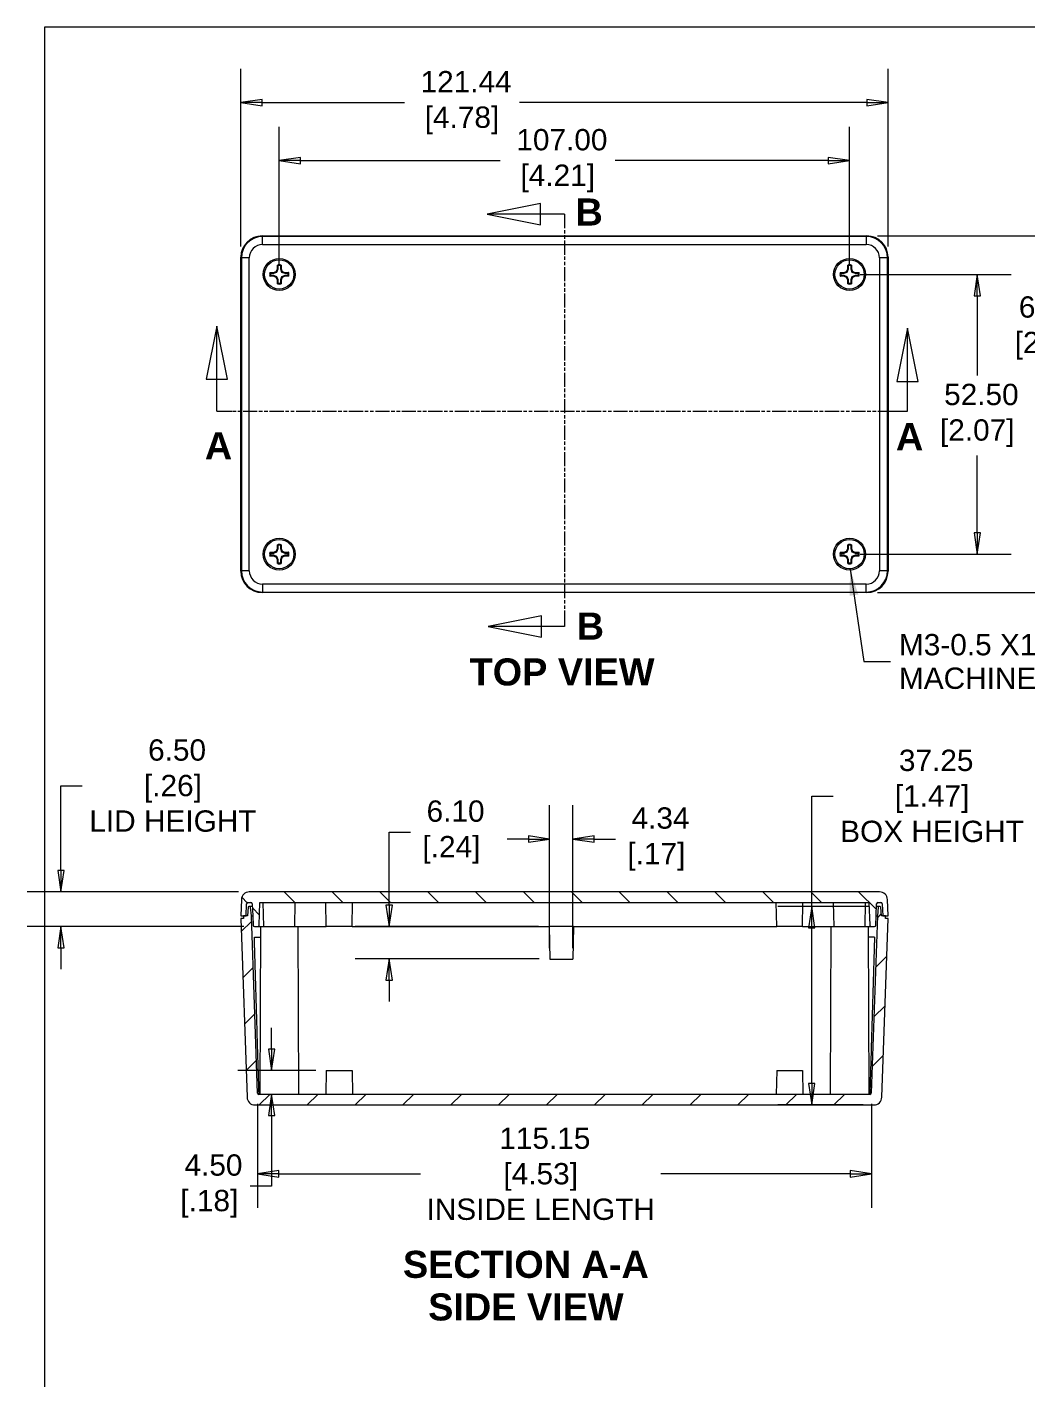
# Model space of a CAD drawing. Header units: millimetres. Extents: x 15 to 539, y 19 to 413.
# Drawn here: x 14.9 to 202.5, y 159.7 to 413.5 of the extents above; entities that cross this region are included whole.
import ezdxf

# ---------------------------------------------------------------- set-up
doc = ezdxf.new("R2010")
doc.units = ezdxf.units.MM
doc.header["$LTSCALE"] = 2
doc.linetypes.add('DOUBLE_DASH_CHAIN', pattern=[1.2403, 0.6614, -0.0827, 0.1654, -0.0827, 0.1654, -0.0827])
for name, color, linetype, lineweight in [('Dimension (ANSI)', 7, 'Continuous', 9), ('Hatch (ANSI)', 7, 'Continuous', 9), ('Section Line (ANSI)', 7, 'DOUBLE_DASH_CHAIN', 9), ('Sketch Geometry (ANSI)', 7, 'Continuous', 9), ('Symbol (ANSI)', 7, 'Continuous', 9), ('Visible (ANSI)', 7, 'Continuous', 9), ('Visible Narrow (ANSI)', 7, 'Continuous', 9)]:
    doc.layers.add(name, color=color, linetype=linetype, lineweight=lineweight)
doc.styles.add('Label Text (ANSI)', font='arialbd.ttf')
doc.styles.add('Note Text (ANSI)', font='arial.ttf')
doc.styles.add('Text Style20', font='arial.ttf')
doc.dimstyles.new('Default - mm (ANSI)', dxfattribs={"dimscale": 2, "dimtxt": 2, "dimasz": 2, "dimexe": 3.175, "dimexo": 1, "dimgap": 0.8, "dimtad": 0, "dimtih": 1, "dimtoh": 1, "dimrnd": 1e-08, "dimzin": 4, "dimdsep": 46, "dimtxsty": 'Note Text (ANSI)', "dimblk": 'Filled-1', "dimcen": 0.09, "dimdle": 10, "dimclrd": 256, "dimclre": 256, "dimclrt": 256, "dimadec": 1, "dimazin": 0, "dimtfac": 1.524, "dimtofl": 0, "dimtmove": 0, "dimatfit": 3, "dimfxl": 0, "dimtolj": 1, "dimtzin": 0, "dimlwd": -1, "dimlwe": -1, "dimarcsym": 0})
doc.dimstyles.new('Default - mm (ANSI)$7', dxfattribs={"dimscale": 2, "dimtxt": 2, "dimasz": 2.5, "dimexe": 3.175, "dimexo": 1, "dimgap": 0.8, "dimtad": 0, "dimtih": 1, "dimtoh": 1, "dimrnd": 1e-08, "dimzin": 4, "dimdsep": 46, "dimtxsty": 'Note Text (ANSI)', "dimblk": 'Filled-1', "dimcen": 0.09, "dimdle": 10, "dimclrd": 256, "dimclre": 256, "dimclrt": 256, "dimadec": 1, "dimazin": 0, "dimtfac": 1.524, "dimtofl": 0, "dimtmove": 0, "dimatfit": 3, "dimfxl": 0, "dimtolj": 1, "dimtzin": 0, "dimlwd": -1, "dimlwe": -1, "dimarcsym": 0})

# ---------------------------------------------------------------- blocks, each defined once
blk = doc.blocks.new('Title Blocks HAMMOND')
at = {"layer": 'Sketch Geometry (ANSI)'}
for p, q in [((270, 206.73), (9.35, 206.73)), ((9.35, 206.73), (9.35, 9.64))]:
    blk.add_line(p, q, dxfattribs=at)
at = {"layer": 'Symbol (ANSI)', "style": 'Text Style20'}
blk.add_attdef('<TITLE>_001', (226.81, 16.32), '', height=5, dxfattribs=at)
blk = doc.blocks.new('2dTransSection0')
at = {"layer": 'Section Line (ANSI)', "linetype": 'Continuous'}
for p, q in [((55.63, 190.18), (50.63, 189.18)), ((55.63, 189.18), (50.63, 189.18)), ((50.63, 189.18), (55.63, 188.18)), ((55.63, 188.18), (55.63, 190.18)), ((57.87, 189.18), (55.63, 189.18)), ((57.87, 189.18), (57.87, 187.9)), ((55.71, 151.48), (50.71, 150.48)), ((55.71, 149.48), (55.71, 151.48)), ((57.87, 151.76), (57.87, 150.48)), ((55.71, 150.48), (50.71, 150.48)), ((50.71, 150.48), (55.71, 149.48)), ((57.87, 150.48), (55.71, 150.48))]:
    blk.add_line(p, q, dxfattribs=at)
at = {"layer": 'Section Line (ANSI)', "linetype": 'DOUBLE_DASH_CHAIN'}
blk.add_line((57.87, 189.18), (57.87, 150.48), dxfattribs=at)
at = {"layer": 'Section Line (ANSI)', "linetype": 'Continuous', "flags": 128}
for points in [[(55.63, 190.18), (50.63, 189.18), (55.63, 188.18), (55.63, 190.18)], [(55.71, 151.48), (50.71, 150.48), (55.71, 149.48), (55.71, 151.48)]]:
    blk.add_lwpolyline(points, dxfattribs=at)
at = {"layer": 'Section Line (ANSI)'}
for points in [[(55.63, 190.18), (50.63, 189.18), (55.63, 188.18), (55.63, 190.18)], [(55.71, 151.48), (50.71, 150.48), (55.71, 149.48), (55.71, 151.48)]]:
    blk.add_solid(points, dxfattribs=at)
at = {"layer": 'Section Line (ANSI)', "char_height": 2.54, "attachment_point": 7, "style": 'Label Text (ANSI)'}
for insert in [(58.91, 188.11), (59.02, 149.25)]:
    blk.add_mtext('B', dxfattribs=dict(at, insert=insert))
blk = doc.blocks.new('2dTransSection1')
at = {"layer": 'Section Line (ANSI)', "linetype": 'Continuous'}
for p, q in [((25.25, 178.68), (24.25, 173.68)), ((25.25, 173.68), (25.25, 178.68)), ((26.25, 173.68), (25.25, 178.68)), ((90.04, 178.49), (89.04, 173.49)), ((90.04, 173.49), (90.04, 178.49)), ((91.04, 173.49), (90.04, 178.49)), ((24.25, 173.68), (26.25, 173.68)), ((25.25, 170.68), (25.25, 173.68)), ((89.04, 173.49), (91.04, 173.49)), ((90.04, 170.68), (90.04, 173.49)), ((25.25, 170.68), (26.67, 170.68)), ((88.62, 170.68), (90.04, 170.68))]:
    blk.add_line(p, q, dxfattribs=at)
at = {"layer": 'Section Line (ANSI)', "linetype": 'DOUBLE_DASH_CHAIN'}
blk.add_line((25.25, 170.68), (90.04, 170.68), dxfattribs=at)
at = {"layer": 'Section Line (ANSI)', "linetype": 'Continuous', "flags": 128}
for points in [[(26.25, 173.68), (25.25, 178.68), (24.25, 173.68), (26.25, 173.68)], [(91.04, 173.49), (90.04, 178.49), (89.04, 173.49), (91.04, 173.49)]]:
    blk.add_lwpolyline(points, dxfattribs=at)
at = {"layer": 'Section Line (ANSI)'}
for points in [[(26.25, 173.68), (25.25, 178.68), (24.25, 173.68), (26.25, 173.68)], [(91.04, 173.49), (90.04, 178.49), (89.04, 173.49), (91.04, 173.49)]]:
    blk.add_solid(points, dxfattribs=at)
at = {"layer": 'Section Line (ANSI)', "char_height": 2.54, "attachment_point": 7, "style": 'Label Text (ANSI)'}
for insert in [(88.97, 167.03), (24.14, 166.17)]:
    blk.add_mtext('A', dxfattribs=dict(at, insert=insert))
blk = doc.blocks.new('Filled-1')
at = {"color": 0}
for p, q in [((0, 0), (-1, 0.15)), ((-1, 0.15), (-1, -0.15)), ((-1, 0), (0, 0)), ((-1, -0.15), (0, 0))]:
    blk.add_line(p, q, dxfattribs=at)
at = {"color": 0, "flags": 128}
blk.add_lwpolyline([(-1, -0.15), (0, 0), (-1, 0.15), (-1, -0.15)], dxfattribs=at)
at = {"color": 0}
blk.add_solid([(-1, -0.15), (0, 0), (-1, 0.15), (-1, -0.15)], dxfattribs=at)
blk = doc.blocks.new('*D10')
at = {"layer": 'Defpoints', "color": 0, "transparency": 16777216}
for p in [(176.46, 399.29), (55.02, 370.27), (176.46, 370.27)]:
    blk.add_point(p, dxfattribs=at)
at = {"layer": 'Dimension (ANSI)', "transparency": 16777216}
for p, q in [((55.02, 372.27), (55.02, 405.64)), ((176.46, 372.27), (176.46, 405.64)), ((59.02, 399.29), (85.73, 399.29)), ((172.46, 399.29), (107.3, 399.29))]:
    blk.add_line(p, q, dxfattribs=at)
at = {"layer": 'Dimension (ANSI)', "transparency": 16777216, "xscale": 4, "yscale": 4, "zscale": 4, "rotation": 180}
blk.add_blockref('Filled-1', (55.02, 399.29), dxfattribs=at)
at = {"layer": 'Dimension (ANSI)', "transparency": 16777216, "xscale": 4, "yscale": 4, "zscale": 4}
blk.add_blockref('Filled-1', (176.46, 399.29), dxfattribs=at)
at = {"layer": 'Dimension (ANSI)', "transparency": 16777216, "insert": (96.52, 399.29), "char_height": 4, "attachment_point": 5, "style": 'Note Text (ANSI)'}
blk.add_mtext('\\A1; 121.44\\P[4.78]', dxfattribs=at)
blk = doc.blocks.new('*D11')
at = {"layer": 'Defpoints', "color": 0, "transparency": 16777216}
for p in [(169.24, 388.4), (62.24, 367.05), (169.24, 367.05)]:
    blk.add_point(p, dxfattribs=at)
at = {"layer": 'Dimension (ANSI)', "transparency": 16777216}
for p, q in [((62.24, 369.05), (62.24, 394.75)), ((169.24, 369.05), (169.24, 394.75)), ((66.24, 388.4), (103.71, 388.4)), ((165.24, 388.4), (125.28, 388.4))]:
    blk.add_line(p, q, dxfattribs=at)
at = {"layer": 'Dimension (ANSI)', "transparency": 16777216, "xscale": 4, "yscale": 4, "zscale": 4, "rotation": 180}
blk.add_blockref('Filled-1', (62.24, 388.4), dxfattribs=at)
at = {"layer": 'Dimension (ANSI)', "transparency": 16777216, "xscale": 4, "yscale": 4, "zscale": 4}
blk.add_blockref('Filled-1', (169.24, 388.4), dxfattribs=at)
at = {"layer": 'Dimension (ANSI)', "transparency": 16777216, "insert": (114.49, 388.4), "char_height": 4, "attachment_point": 5, "style": 'Note Text (ANSI)'}
blk.add_mtext('\\A1; 107.00\\P[4.21]', dxfattribs=at)
blk = doc.blocks.new('*D12')
at = {"layer": 'Defpoints', "color": 0, "transparency": 16777216}
for p in [(172.46, 374.27), (172.46, 307.32), (207.21, 307.32)]:
    blk.add_point(p, dxfattribs=at)
at = {"layer": 'Dimension (ANSI)', "transparency": 16777216}
for p, q in [((174.46, 374.27), (213.56, 374.27)), ((207.21, 370.27), (207.21, 364.5)), ((207.21, 311.32), (207.21, 349.49)), ((174.46, 307.32), (213.56, 307.32))]:
    blk.add_line(p, q, dxfattribs=at)
at = {"layer": 'Dimension (ANSI)', "transparency": 16777216, "xscale": 4, "yscale": 4, "zscale": 4}
for p, rotation in [((207.21, 374.27), 90), ((207.21, 307.32), 270)]:
    blk.add_blockref('Filled-1', p, dxfattribs=dict(at, rotation=rotation))
at = {"layer": 'Dimension (ANSI)', "transparency": 16777216, "insert": (207.21, 357), "char_height": 4, "attachment_point": 5, "style": 'Note Text (ANSI)'}
blk.add_mtext('\\A1; 66.94\\P[2.64]', dxfattribs=at)
blk = doc.blocks.new('*D13')
at = {"layer": 'Defpoints', "color": 0, "transparency": 16777216}
for p in [(169.24, 367.05), (169.24, 314.55), (193.19, 314.55)]:
    blk.add_point(p, dxfattribs=at)
at = {"layer": 'Dimension (ANSI)', "transparency": 16777216}
for p, q in [((171.24, 367.05), (199.54, 367.05)), ((193.19, 363.05), (193.19, 348.09)), ((193.19, 318.55), (193.19, 333.08)), ((171.24, 314.55), (199.54, 314.55))]:
    blk.add_line(p, q, dxfattribs=at)
at = {"layer": 'Dimension (ANSI)', "transparency": 16777216, "xscale": 4, "yscale": 4, "zscale": 4}
for p, rotation in [((193.19, 367.05), 90), ((193.19, 314.55), 270)]:
    blk.add_blockref('Filled-1', p, dxfattribs=dict(at, rotation=rotation))
at = {"layer": 'Dimension (ANSI)', "transparency": 16777216, "insert": (193.19, 340.58), "char_height": 4, "attachment_point": 5, "style": 'Note Text (ANSI)'}
blk.add_mtext('\\A1; 52.50\\P[2.07]', dxfattribs=at)
blk = doc.blocks.new('*D14')
at = {"layer": 'Defpoints', "color": 0, "transparency": 16777216}
for p in [(174.96, 248.41), (162.14, 211.16), (173.79, 211.16)]:
    blk.add_point(p, dxfattribs=at)
at = {"layer": 'Dimension (ANSI)', "transparency": 16777216}
for p, q in [((162.14, 248.41), (162.14, 269.15)), ((162.14, 269.15), (166.14, 269.15)), ((172.96, 248.41), (155.79, 248.41)), ((162.14, 215.16), (162.14, 244.41)), ((171.79, 211.16), (155.79, 211.16))]:
    blk.add_line(p, q, dxfattribs=at)
at = {"layer": 'Dimension (ANSI)', "transparency": 16777216, "xscale": 4, "yscale": 4, "zscale": 4}
for p, rotation in [((162.14, 248.41), 90), ((162.14, 211.16), 270)]:
    blk.add_blockref('Filled-1', p, dxfattribs=dict(at, rotation=rotation))
at = {"layer": 'Dimension (ANSI)', "transparency": 16777216, "insert": (184.71, 269.15), "char_height": 4, "attachment_point": 5, "style": 'Note Text (ANSI)'}
blk.add_mtext('\\A1; 37.25\\P[1.47]{\\PBOX HEIGHT}', dxfattribs=at)
blk = doc.blocks.new('*D15')
at = {"layer": 'Defpoints', "color": 0, "transparency": 16777216}
for p in [(56.62, 251.16), (21.27, 244.66), (57.58, 244.66)]:
    blk.add_point(p, dxfattribs=at)
at = {"layer": 'Dimension (ANSI)', "transparency": 16777216}
for p, q in [((21.27, 255.16), (21.27, 271.09)), ((21.27, 271.09), (25.27, 271.09)), ((54.62, 251.16), (14.92, 251.16)), ((55.58, 244.66), (14.92, 244.66)), ((21.27, 240.66), (21.27, 236.66))]:
    blk.add_line(p, q, dxfattribs=at)
at = {"layer": 'Dimension (ANSI)', "transparency": 16777216, "xscale": 4, "yscale": 4, "zscale": 4}
for p, rotation in [((21.27, 251.16), 270), ((21.27, 244.66), 90)]:
    blk.add_blockref('Filled-1', p, dxfattribs=dict(at, rotation=rotation))
at = {"layer": 'Dimension (ANSI)', "transparency": 16777216, "insert": (42.29, 271.09), "char_height": 4, "attachment_point": 5, "style": 'Note Text (ANSI)'}
blk.add_mtext('\\A1; 6.50\\P[.26]{\\PLID HEIGHT}', dxfattribs=at)
blk = doc.blocks.new('*D16')
at = {"layer": 'Defpoints', "color": 0, "transparency": 16777216}
for p in [(60.8, 217.66), (71.07, 217.66), (58.41, 213.16)]:
    blk.add_point(p, dxfattribs=at)
at = {"layer": 'Dimension (ANSI)', "transparency": 16777216}
for p, q in [((60.8, 221.66), (60.8, 225.66)), ((69.07, 217.66), (54.45, 217.66)), ((60.41, 213.16), (67.15, 213.16)), ((60.8, 209.16), (60.8, 195.95)), ((60.8, 195.95), (56.8, 195.95))]:
    blk.add_line(p, q, dxfattribs=at)
at = {"layer": 'Dimension (ANSI)', "transparency": 16777216, "xscale": 4, "yscale": 4, "zscale": 4}
for p, rotation in [((60.8, 217.66), 270), ((60.8, 213.16), 90)]:
    blk.add_blockref('Filled-1', p, dxfattribs=dict(at, rotation=rotation))
at = {"layer": 'Dimension (ANSI)', "transparency": 16777216, "insert": (49.12, 195.95), "char_height": 4, "attachment_point": 5, "style": 'Note Text (ANSI)'}
blk.add_mtext('\\A1; 4.50\\P[.18]', dxfattribs=at)
blk = doc.blocks.new('*D17')
at = {"layer": 'Defpoints', "color": 0, "transparency": 16777216}
for p in [(58.16, 213.4), (173.32, 213.4), (173.32, 198.23)]:
    blk.add_point(p, dxfattribs=at)
at = {"layer": 'Dimension (ANSI)', "transparency": 16777216}
for p, q in [((58.16, 211.4), (58.16, 191.88)), ((173.32, 211.4), (173.32, 191.88)), ((62.16, 198.23), (88.75, 198.23)), ((169.32, 198.23), (133.83, 198.23))]:
    blk.add_line(p, q, dxfattribs=at)
at = {"layer": 'Dimension (ANSI)', "transparency": 16777216, "xscale": 4, "yscale": 4, "zscale": 4, "rotation": 180}
blk.add_blockref('Filled-1', (58.16, 198.23), dxfattribs=at)
at = {"layer": 'Dimension (ANSI)', "transparency": 16777216, "xscale": 4, "yscale": 4, "zscale": 4}
blk.add_blockref('Filled-1', (173.32, 198.23), dxfattribs=at)
at = {"layer": 'Dimension (ANSI)', "transparency": 16777216, "insert": (111.29, 198.23), "char_height": 4, "attachment_point": 5, "style": 'Note Text (ANSI)'}
blk.add_mtext('\\A1; 115.15\\P[4.53]{\\PINSIDE LENGTH}', dxfattribs=at)
blk = doc.blocks.new('*D19')
at = {"layer": 'Defpoints', "color": 0, "transparency": 16777216}
for p in [(117.31, 261.08), (112.97, 238.56), (117.31, 238.56)]:
    blk.add_point(p, dxfattribs=at)
at = {"layer": 'Dimension (ANSI)', "transparency": 16777216}
for p, q in [((112.97, 240.56), (112.97, 267.43)), ((117.31, 240.56), (117.31, 267.43)), ((108.97, 261.08), (104.97, 261.08)), ((121.31, 261.08), (125.31, 261.08))]:
    blk.add_line(p, q, dxfattribs=at)
at = {"layer": 'Dimension (ANSI)', "transparency": 16777216, "xscale": 4, "yscale": 4, "zscale": 4}
blk.add_blockref('Filled-1', (112.97, 261.08), dxfattribs=at)
at = {"layer": 'Dimension (ANSI)', "transparency": 16777216, "xscale": 4, "yscale": 4, "zscale": 4, "rotation": 180}
blk.add_blockref('Filled-1', (117.31, 261.08), dxfattribs=at)
at = {"layer": 'Dimension (ANSI)', "transparency": 16777216, "insert": (132.99, 261.08), "char_height": 4, "attachment_point": 5, "style": 'Note Text (ANSI)'}
blk.add_mtext('\\A1; 4.34\\P[.17]', dxfattribs=at)
blk = doc.blocks.new('*D20')
at = {"layer": 'Defpoints', "color": 0, "transparency": 16777216}
for p in [(112.87, 244.66), (82.86, 238.56), (112.97, 238.56)]:
    blk.add_point(p, dxfattribs=at)
at = {"layer": 'Dimension (ANSI)', "transparency": 16777216}
for p, q in [((82.86, 248.66), (82.86, 262.38)), ((82.86, 262.38), (86.86, 262.38)), ((110.87, 244.66), (76.51, 244.66)), ((110.97, 238.56), (76.51, 238.56)), ((82.86, 234.56), (82.86, 230.56))]:
    blk.add_line(p, q, dxfattribs=at)
at = {"layer": 'Dimension (ANSI)', "transparency": 16777216, "xscale": 4, "yscale": 4, "zscale": 4}
for p, rotation in [((82.86, 244.66), 270), ((82.86, 238.56), 90)]:
    blk.add_blockref('Filled-1', p, dxfattribs=dict(at, rotation=rotation))
at = {"layer": 'Dimension (ANSI)', "transparency": 16777216, "insert": (94.54, 262.38), "char_height": 4, "attachment_point": 5, "style": 'Note Text (ANSI)'}
blk.add_mtext('\\A1; 6.10\\P[.24]', dxfattribs=at)

msp = doc.modelspace()

# ---------------------------------------------------------------- hatches: boundary and pattern name
at = {"layer": 'Hatch (ANSI)'}
h = msp.add_hatch(dxfattribs=at)
h.set_pattern_fill('ANSI31', color=256, scale=50.8, angle=90.00021, style=0)
h.set_pattern_definition([(135.0002, (0, 0), (-4.49011, -4.49014), [])])
edge = h.paths.add_edge_path()
edge.add_ellipse((174.8554, 249.655), major_axis=(1.4991, 0.0523), ratio=1, start_angle=0, end_angle=88)
edge.add_line((174.8554, 251.155), (56.6228, 251.155))
edge.add_ellipse((56.6228, 249.655), major_axis=(0, 1.5), ratio=1, start_angle=0, end_angle=88)
edge.add_line((55.1237, 249.7074), (55.0171, 246.655))
edge.add_line((55.0171, 246.655), (55.4994, 246.655))
edge.add_line((55.4994, 246.655), (56.0171, 246.655))
edge.add_line((56.0171, 246.655), (56.1158, 248.9159))
edge.add_ellipse((56.3656, 248.905), major_axis=(-0.2498, 0.0109), ratio=1, start_angle=272.5, end_angle=360, ccw=False)
edge.add_line((56.3656, 249.155), (56.9186, 249.155))
edge.add_ellipse((56.9186, 248.905), major_axis=(0, 0.25), ratio=1, start_angle=272.5, end_angle=360, ccw=False)
edge.add_line((57.1684, 248.9159), (57.2671, 246.655))
edge.add_line((57.2671, 246.655), (57.3285, 244.8963))
edge.add_ellipse((57.5783, 244.905), major_axis=(-0.2498, -0.0087), ratio=1, start_angle=0, end_angle=88)
edge.add_line((57.5783, 244.655), (58.2058, 244.655))
edge.add_ellipse((58.2058, 244.905), major_axis=(0, -0.25), ratio=1, start_angle=0, end_angle=88)
edge.add_line((58.4557, 244.8963), (58.6044, 249.155))
edge.add_line((58.6044, 249.155), (172.8738, 249.155))
edge.add_line((172.8738, 249.155), (173.0225, 244.8963))
edge.add_ellipse((173.2723, 244.905), major_axis=(-0.2498, -0.0087), ratio=1, start_angle=0, end_angle=88)
edge.add_line((173.2723, 244.655), (173.8998, 244.655))
edge.add_ellipse((173.8998, 244.905), major_axis=(0, -0.25), ratio=1, start_angle=0, end_angle=88)
edge.add_line((174.1497, 244.8963), (174.2111, 246.655))
edge.add_line((174.2111, 246.655), (174.3098, 248.9159))
edge.add_ellipse((174.5596, 248.905), major_axis=(-0.2498, 0.0109), ratio=1, start_angle=272.5, end_angle=360, ccw=False)
edge.add_line((174.5596, 249.155), (175.1126, 249.155))
edge.add_ellipse((175.1126, 248.905), major_axis=(0, 0.25), ratio=1, start_angle=272.5, end_angle=360, ccw=False)
edge.add_line((175.3624, 248.9159), (175.4611, 246.655))
edge.add_line((175.4611, 246.655), (175.9788, 246.655))
edge.add_line((175.9788, 246.655), (176.4611, 246.655))
edge.add_line((176.4611, 246.655), (176.3545, 249.7074))
h = msp.add_hatch(dxfattribs=at)
h.set_pattern_fill('ANSI31', color=256, scale=50.8, style=0)
h.set_pattern_definition([(45, (0, 0), (-4.49013, 4.49013), [])])
edge = h.paths.add_edge_path()
edge.add_line((175.9788, 246.155), (175.9788, 246.655))
edge.add_line((175.9788, 246.655), (175.4611, 246.655))
edge.add_line((175.4611, 246.655), (175.2275, 246.655))
edge.add_line((175.2275, 246.655), (175.0844, 248.2909))
edge.add_ellipse((174.9599, 248.28), major_axis=(0.1245, 0.0109), ratio=1, start_angle=0, end_angle=85)
edge.add_line((174.9599, 248.405), (174.7452, 248.405))
edge.add_ellipse((174.7452, 248.28), major_axis=(0, 0.125), ratio=1, start_angle=0, end_angle=85)
edge.add_line((174.6207, 248.2909), (174.4775, 246.655))
edge.add_line((174.4775, 246.655), (173.3161, 213.3963))
edge.add_ellipse((173.0663, 213.405), major_axis=(0.2498, -0.0087), ratio=1, start_angle=272, end_angle=360, ccw=False)
edge.add_line((173.0663, 213.155), (58.4119, 213.155))
edge.add_ellipse((58.4119, 213.405), major_axis=(0, -0.25), ratio=1, start_angle=272, end_angle=360, ccw=False)
edge.add_line((58.162, 213.3963), (57.0006, 246.655))
edge.add_line((57.0006, 246.655), (56.8575, 248.2909))
edge.add_ellipse((56.733, 248.28), major_axis=(0.1245, 0.0109), ratio=1, start_angle=0, end_angle=85)
edge.add_line((56.733, 248.405), (56.5183, 248.405))
edge.add_ellipse((56.5183, 248.28), major_axis=(0, 0.125), ratio=1, start_angle=0, end_angle=85)
edge.add_line((56.3937, 248.2909), (56.2506, 246.655))
edge.add_line((56.2506, 246.655), (56.0171, 246.655))
edge.add_line((56.0171, 246.655), (55.4994, 246.655))
edge.add_line((55.4994, 246.655), (55.4994, 246.155))
edge.add_line((55.4994, 246.155), (55.0169, 246.155))
edge.add_line((55.0169, 246.155), (56.1885, 212.6027))
edge.add_ellipse((57.6876, 212.655), major_axis=(-1.4991, -0.0523), ratio=1, start_angle=0, end_angle=88)
edge.add_line((57.6876, 211.155), (173.7905, 211.155))
edge.add_ellipse((173.7905, 212.655), major_axis=(0, -1.5), ratio=1, start_angle=0, end_angle=88)
edge.add_line((175.2896, 212.6027), (176.4613, 246.155))
edge.add_line((176.4613, 246.155), (175.9788, 246.155))

# ---------------------------------------------------------------- linework, layer by layer
at = {"layer": 'Visible (ANSI)'}
for p, q in [((59.0144, 374.2683), (172.4637, 374.2683)), ((59.0146, 374.268), (172.4635, 374.268)), ((55.0169, 311.3214), (55.0169, 370.2707)), ((55.0171, 311.3216), (55.0171, 370.2705)), ((61.6891, 367.596), (61.8891, 368.1117)), ((61.7981, 367.487), (62.0301, 368.0853)), ((61.8891, 368.1117), (61.8891, 368.8117)), ((61.8891, 368.1117), (62.0301, 368.0853)), ((62.0301, 368.0853), (62.0301, 368.6918)), ((62.448, 368.6918), (62.448, 368.0853)), ((62.5891, 368.1117), (62.448, 368.0853)), ((62.448, 368.0853), (62.6801, 367.487)), ((62.5891, 368.8117), (62.5891, 368.1117)), ((62.5891, 368.1117), (62.7891, 367.596)), ((168.6891, 367.596), (168.8891, 368.1117)), ((168.7981, 367.487), (169.0301, 368.0853)), ((168.8891, 368.1117), (168.8891, 368.8117)), ((168.8891, 368.1117), (169.0301, 368.0853)), ((169.0301, 368.0853), (169.0301, 368.6918)), ((169.448, 368.6918), (169.448, 368.0853)), ((169.5891, 368.1117), (169.448, 368.0853)), ((169.448, 368.0853), (169.6801, 367.487)), ((169.5891, 368.8117), (169.5891, 368.1117)), ((169.5891, 368.1117), (169.7891, 367.596)), ((176.4611, 370.2705), (176.4611, 311.3216)), ((176.4613, 370.2707), (176.4613, 311.3214)), ((60.4734, 367.396), (61.1734, 367.396)), ((61.1734, 366.696), (60.4734, 366.696)), ((60.5933, 367.255), (61.1998, 367.255)), ((61.1998, 366.8371), (60.5933, 366.8371)), ((61.1734, 367.396), (61.6891, 367.596)), ((61.1734, 367.396), (61.1998, 367.255)), ((61.1734, 366.696), (61.1998, 366.8371)), ((61.6891, 366.496), (61.1734, 366.696)), ((61.1998, 367.255), (61.7981, 367.487)), ((61.7981, 366.6051), (61.1998, 366.8371)), ((61.6891, 367.596), (61.7981, 367.487)), ((61.6891, 366.496), (61.7981, 366.6051)), ((61.8891, 365.9804), (61.6891, 366.496)), ((62.0301, 366.0068), (61.7981, 366.6051)), ((61.8891, 365.9804), (62.0301, 366.0068)), ((61.8891, 365.2804), (61.8891, 365.9804)), ((62.0301, 365.4003), (62.0301, 366.0068)), ((62.6801, 366.6051), (62.448, 366.0068)), ((62.5891, 365.9804), (62.448, 366.0068)), ((62.448, 366.0068), (62.448, 365.4003)), ((62.7891, 366.496), (62.5891, 365.9804)), ((62.5891, 365.9804), (62.5891, 365.2804)), ((62.7891, 367.596), (62.6801, 367.487)), ((62.6801, 367.487), (63.2783, 367.255)), ((63.2783, 366.8371), (62.6801, 366.6051)), ((62.7891, 366.496), (62.6801, 366.6051)), ((62.7891, 367.596), (63.3047, 367.396)), ((63.3047, 366.696), (62.7891, 366.496)), ((63.3047, 367.396), (63.2783, 367.255)), ((63.2783, 367.255), (63.8848, 367.255)), ((63.3047, 366.696), (63.2783, 366.8371)), ((63.8848, 366.8371), (63.2783, 366.8371)), ((63.3047, 367.396), (64.0047, 367.396)), ((64.0047, 366.696), (63.3047, 366.696)), ((167.4734, 367.396), (168.1734, 367.396)), ((168.1734, 366.696), (167.4734, 366.696)), ((167.5933, 367.255), (168.1998, 367.255)), ((168.1998, 366.8371), (167.5933, 366.8371)), ((168.1734, 367.396), (168.6891, 367.596)), ((168.1734, 367.396), (168.1998, 367.255)), ((168.1734, 366.696), (168.1998, 366.8371)), ((168.6891, 366.496), (168.1734, 366.696)), ((168.1998, 367.255), (168.7981, 367.487)), ((168.7981, 366.6051), (168.1998, 366.8371)), ((168.6891, 367.596), (168.7981, 367.487)), ((168.6891, 366.496), (168.7981, 366.6051)), ((168.8891, 365.9804), (168.6891, 366.496)), ((169.0301, 366.0068), (168.7981, 366.6051)), ((168.8891, 365.9804), (169.0301, 366.0068)), ((168.8891, 365.2804), (168.8891, 365.9804)), ((169.0301, 365.4003), (169.0301, 366.0068)), ((169.6801, 366.6051), (169.448, 366.0068)), ((169.5891, 365.9804), (169.448, 366.0068)), ((169.448, 366.0068), (169.448, 365.4003)), ((169.7891, 366.496), (169.5891, 365.9804)), ((169.5891, 365.9804), (169.5891, 365.2804)), ((169.7891, 367.596), (169.6801, 367.487)), ((169.6801, 367.487), (170.2783, 367.255)), ((170.2783, 366.8371), (169.6801, 366.6051)), ((169.7891, 366.496), (169.6801, 366.6051)), ((169.7891, 367.596), (170.3047, 367.396)), ((170.3047, 366.696), (169.7891, 366.496)), ((170.3047, 367.396), (170.2783, 367.255)), ((170.2783, 367.255), (170.8848, 367.255)), ((170.3047, 366.696), (170.2783, 366.8371)), ((170.8848, 366.8371), (170.2783, 366.8371)), ((170.3047, 367.396), (171.0047, 367.396)), ((171.0047, 366.696), (170.3047, 366.696)), ((60.4734, 314.896), (61.1734, 314.896)), ((60.5933, 314.755), (61.1998, 314.755)), ((61.1734, 314.896), (61.6891, 315.096)), ((61.1734, 314.896), (61.1998, 314.755)), ((61.1998, 314.755), (61.7981, 314.987)), ((61.6891, 315.096), (61.8891, 315.6117)), ((61.6891, 315.096), (61.7981, 314.987)), ((61.7981, 314.987), (62.0301, 315.5853)), ((61.8891, 315.6117), (61.8891, 316.3117)), ((61.8891, 315.6117), (62.0301, 315.5853)), ((62.0301, 315.5853), (62.0301, 316.1918)), ((62.448, 316.1918), (62.448, 315.5853)), ((62.5891, 315.6117), (62.448, 315.5853)), ((62.448, 315.5853), (62.6801, 314.987)), ((62.5891, 316.3117), (62.5891, 315.6117)), ((62.5891, 315.6117), (62.7891, 315.096)), ((62.7891, 315.096), (62.6801, 314.987)), ((62.6801, 314.987), (63.2783, 314.755)), ((62.7891, 315.096), (63.3047, 314.896)), ((63.3047, 314.896), (63.2783, 314.755)), ((63.2783, 314.755), (63.8848, 314.755)), ((63.3047, 314.896), (64.0047, 314.896)), ((167.4734, 314.896), (168.1734, 314.896)), ((167.5933, 314.755), (168.1998, 314.755)), ((168.1734, 314.896), (168.6891, 315.096)), ((168.1734, 314.896), (168.1998, 314.755)), ((168.1998, 314.755), (168.7981, 314.987)), ((168.6891, 315.096), (168.8891, 315.6117)), ((168.6891, 315.096), (168.7981, 314.987)), ((168.7981, 314.987), (169.0301, 315.5853)), ((168.8891, 315.6117), (168.8891, 316.3117)), ((168.8891, 315.6117), (169.0301, 315.5853)), ((169.0301, 315.5853), (169.0301, 316.1918)), ((169.448, 316.1918), (169.448, 315.5853)), ((169.5891, 315.6117), (169.448, 315.5853)), ((169.448, 315.5853), (169.6801, 314.987)), ((169.5891, 316.3117), (169.5891, 315.6117)), ((169.5891, 315.6117), (169.7891, 315.096)), ((169.7891, 315.096), (169.6801, 314.987)), ((169.6801, 314.987), (170.2783, 314.755)), ((169.7891, 315.096), (170.3047, 314.896)), ((170.3047, 314.896), (170.2783, 314.755)), ((170.2783, 314.755), (170.8848, 314.755)), ((170.3047, 314.896), (171.0047, 314.896)), ((61.1734, 314.196), (60.4734, 314.196)), ((61.1998, 314.3371), (60.5933, 314.3371)), ((61.1734, 314.196), (61.1998, 314.3371)), ((61.6891, 313.996), (61.1734, 314.196)), ((61.7981, 314.1051), (61.1998, 314.3371)), ((61.6891, 313.996), (61.7981, 314.1051)), ((61.8891, 313.4804), (61.6891, 313.996)), ((62.0301, 313.5068), (61.7981, 314.1051)), ((61.8891, 313.4804), (62.0301, 313.5068)), ((61.8891, 312.7804), (61.8891, 313.4804)), ((62.0301, 312.9003), (62.0301, 313.5068)), ((62.6801, 314.1051), (62.448, 313.5068)), ((62.5891, 313.4804), (62.448, 313.5068)), ((62.448, 313.5068), (62.448, 312.9003)), ((62.7891, 313.996), (62.5891, 313.4804)), ((62.5891, 313.4804), (62.5891, 312.7804)), ((63.2783, 314.3371), (62.6801, 314.1051)), ((62.7891, 313.996), (62.6801, 314.1051)), ((63.3047, 314.196), (62.7891, 313.996)), ((63.3047, 314.196), (63.2783, 314.3371)), ((63.8848, 314.3371), (63.2783, 314.3371)), ((64.0047, 314.196), (63.3047, 314.196)), ((168.1734, 314.196), (167.4734, 314.196)), ((168.1998, 314.3371), (167.5933, 314.3371)), ((168.1734, 314.196), (168.1998, 314.3371)), ((168.6891, 313.996), (168.1734, 314.196)), ((168.7981, 314.1051), (168.1998, 314.3371)), ((168.6891, 313.996), (168.7981, 314.1051)), ((168.8891, 313.4804), (168.6891, 313.996)), ((169.0301, 313.5068), (168.7981, 314.1051)), ((168.8891, 313.4804), (169.0301, 313.5068)), ((168.8891, 312.7804), (168.8891, 313.4804)), ((169.0301, 312.9003), (169.0301, 313.5068)), ((169.6801, 314.1051), (169.448, 313.5068)), ((169.5891, 313.4804), (169.448, 313.5068)), ((169.448, 313.5068), (169.448, 312.9003)), ((169.7891, 313.996), (169.5891, 313.4804)), ((169.5891, 313.4804), (169.5891, 312.7804)), ((170.2783, 314.3371), (169.6801, 314.1051)), ((169.7891, 313.996), (169.6801, 314.1051)), ((170.3047, 314.196), (169.7891, 313.996)), ((170.3047, 314.196), (170.2783, 314.3371)), ((170.8848, 314.3371), (170.2783, 314.3371)), ((171.0047, 314.196), (170.3047, 314.196)), ((172.4637, 307.3238), (59.0144, 307.3238)), ((172.4635, 307.324), (59.0146, 307.324)), ((55.1237, 249.7074), (55.0171, 246.655)), ((56.0171, 246.655), (56.1158, 248.9159)), ((56.3656, 249.155), (56.9186, 249.155)), ((174.8554, 251.155), (56.6228, 251.155)), ((57.1684, 248.9159), (57.2671, 246.655)), ((58.4557, 244.8963), (58.6044, 249.155)), ((58.6044, 249.155), (172.8738, 249.155)), ((59.3176, 244.655), (59.2391, 249.155)), ((65.1605, 244.655), (65.2391, 249.155)), ((71.0676, 244.655), (70.9891, 249.155)), ((75.9105, 244.655), (75.9891, 249.155)), ((155.5676, 244.655), (155.4891, 249.155)), ((160.4105, 244.655), (160.4891, 249.155)), ((166.3176, 244.655), (166.2391, 249.155)), ((172.1605, 244.655), (172.2391, 249.155)), ((172.8738, 249.155), (173.0225, 244.8963)), ((174.2111, 246.655), (174.3098, 248.9159)), ((174.5596, 249.155), (175.1126, 249.155)), ((175.3624, 248.9159), (175.4611, 246.655)), ((176.4611, 246.655), (176.3545, 249.7074)), ((55.4994, 246.155), (55.0169, 246.155)), ((55.0169, 246.155), (56.1885, 212.6027)), ((55.0171, 246.655), (56.0171, 246.655)), ((56.2506, 246.655), (55.4994, 246.655)), ((55.4994, 246.655), (55.4994, 246.155)), ((56.3937, 248.2909), (56.2506, 246.655)), ((56.733, 248.405), (56.5183, 248.405)), ((57.0006, 246.655), (56.8575, 248.2909)), ((58.162, 213.3963), (57.0006, 246.655)), ((57.0006, 246.655), (57.2671, 246.655)), ((57.2671, 246.655), (57.3285, 244.8963)), ((174.4775, 246.655), (173.3161, 213.3963)), ((174.1497, 244.8963), (174.2111, 246.655)), ((174.2111, 246.655), (174.4775, 246.655)), ((174.6207, 248.2909), (174.4775, 246.655)), ((174.9599, 248.405), (174.7452, 248.405)), ((175.2275, 246.655), (175.0844, 248.2909)), ((175.9788, 246.655), (175.2275, 246.655)), ((175.2896, 212.6027), (176.4613, 246.155)), ((175.4611, 246.655), (176.4611, 246.655)), ((175.9788, 246.155), (175.9788, 246.655)), ((176.4613, 246.155), (175.9788, 246.155)), ((57.5783, 244.655), (58.2058, 244.655)), ((58.7391, 244.655), (58.6016, 213.155)), ((58.7391, 244.655), (65.7391, 244.655)), ((65.7391, 244.655), (65.8765, 213.155)), ((65.7391, 244.655), (71.0676, 244.655)), ((75.9105, 244.655), (71.0676, 244.655)), ((75.9105, 244.655), (112.8656, 244.655)), ((117.4156, 244.655), (112.8656, 244.655)), ((112.8656, 244.655), (112.9721, 238.555)), ((117.4156, 244.655), (117.3092, 238.555)), ((117.4156, 244.655), (155.5676, 244.655)), ((160.4105, 244.655), (155.5676, 244.655)), ((160.4105, 244.655), (165.7391, 244.655)), ((165.7391, 244.655), (165.6016, 213.155)), ((165.7391, 244.655), (172.7391, 244.655)), ((172.7391, 244.655), (172.8765, 213.155)), ((173.2723, 244.655), (173.8998, 244.655)), ((57.5645, 242.655), (58.7304, 242.655)), ((173.9136, 242.655), (172.7478, 242.655)), ((112.9721, 238.555), (117.3092, 238.555)), ((71.0674, 217.655), (70.9889, 213.155)), ((71.0674, 217.655), (75.9103, 217.655)), ((75.9103, 217.655), (75.9889, 213.155)), ((155.5678, 217.655), (155.4893, 213.155)), ((155.5678, 217.655), (160.4107, 217.655)), ((160.4107, 217.655), (160.4893, 213.155)), ((173.0663, 213.155), (58.4119, 213.155)), ((57.6876, 211.155), (173.7905, 211.155))]:
    msp.add_line(p, q, dxfattribs=at)
for centre, radius in [((62.2391, 367.046), 3), ((62.2391, 367.046), 2.75), ((169.2391, 367.046), 3), ((169.2391, 367.046), 2.75), ((62.2391, 314.546), 3), ((62.2391, 314.546), 2.75), ((169.2391, 314.546), 3), ((169.2391, 314.546), 2.75)]:
    msp.add_circle(centre, radius, dxfattribs=at)
for centre, radius, start, end in [((62.2391, 367.046), 1.8, 78.787729, 101.212271), ((62.2391, 367.046), 1.6589, 82.764549, 97.235451), ((169.2391, 367.046), 1.8, 78.787729, 101.212271), ((169.2391, 367.046), 1.6589, 82.764549, 97.235451), ((62.2391, 367.046), 1.8, 168.787729, 191.212271), ((62.2391, 367.046), 1.6589, 172.764549, 187.235451), ((62.2391, 367.046), 1.6589, 262.764549, 277.235451), ((62.2391, 367.046), 1.6589, 352.764549, 7.235451), ((62.2391, 367.046), 1.8, 348.787729, 11.212271), ((169.2391, 367.046), 1.8, 168.787729, 191.212271), ((169.2391, 367.046), 1.6589, 172.764549, 187.235451), ((169.2391, 367.046), 1.6589, 262.764549, 277.235451), ((169.2391, 367.046), 1.6589, 352.764549, 7.235451), ((169.2391, 367.046), 1.8, 348.787729, 11.212271), ((62.2391, 367.046), 1.8, 258.787729, 281.212271), ((169.2391, 367.046), 1.8, 258.787729, 281.212271), ((62.2391, 314.546), 1.8, 168.787729, 191.212271), ((62.2391, 314.546), 1.6589, 172.764549, 187.235451), ((62.2391, 314.546), 1.8, 78.787729, 101.212271), ((62.2391, 314.546), 1.6589, 82.764549, 97.235451), ((62.2391, 314.546), 1.6589, 352.764549, 7.235451), ((62.2391, 314.546), 1.8, 348.787729, 11.212271), ((169.2391, 314.546), 1.8, 168.787729, 191.212271), ((169.2391, 314.546), 1.6589, 172.764549, 187.235451), ((169.2391, 314.546), 1.8, 78.787729, 101.212271), ((169.2391, 314.546), 1.6589, 82.764549, 97.235451), ((169.2391, 314.546), 1.6589, 352.764549, 7.235451), ((169.2391, 314.546), 1.8, 348.787729, 11.212271), ((62.2391, 314.546), 1.8, 258.787729, 281.212271), ((62.2391, 314.546), 1.6589, 262.764549, 277.235451), ((169.2391, 314.546), 1.8, 258.787729, 281.212271), ((169.2391, 314.546), 1.6589, 262.764549, 277.235451), ((56.6228, 249.655), 1.5, 90, 178), ((56.3656, 248.905), 0.25, 90, 177.5), ((56.9186, 248.905), 0.25, 2.5, 90), ((174.5596, 248.905), 0.25, 90, 177.5), ((174.8554, 249.655), 1.5, 2, 90), ((175.1126, 248.905), 0.25, 2.5, 90), ((56.5183, 248.28), 0.125, 90, 175), ((56.733, 248.28), 0.125, 5, 90), ((174.7452, 248.28), 0.125, 90, 175), ((174.9599, 248.28), 0.125, 5, 90), ((57.5783, 244.905), 0.25, 182, 270), ((58.2058, 244.905), 0.25, 270, 358), ((173.2723, 244.905), 0.25, 182, 270), ((173.8998, 244.905), 0.25, 270, 358), ((58.4119, 213.405), 0.25, 182, 270), ((173.0663, 213.405), 0.25, 270, 358), ((57.6876, 212.655), 1.5, 182, 270), ((173.7905, 212.655), 1.5, 270, 358)]:
    msp.add_arc(centre, radius, start, end, dxfattribs=at)
for centre, major_axis in [((59.0193, 370.2658), (-2.8319, 2.8319)), ((59.0195, 370.2656), (-2.8319, 2.8319)), ((172.4586, 370.2656), (2.8319, 2.8319)), ((172.4589, 370.2658), (2.8319, 2.8319)), ((59.0193, 311.3263), (-2.8319, -2.8319)), ((59.0195, 311.3265), (-2.8319, -2.8319)), ((172.4586, 311.3265), (2.8319, -2.8319)), ((172.4589, 311.3263), (2.8319, -2.8319))]:
    msp.add_ellipse(centre, major_axis=major_axis, ratio=0.99878277, start_param=5.49839613, end_param=7.06797448, dxfattribs=at)
for points in [[(61.8891, 368.8117), (61.9621, 368.7517), (62.0301, 368.6918)], [(62.448, 368.6918), (62.5161, 368.7517), (62.5891, 368.8117)], [(168.8891, 368.8117), (168.9621, 368.7517), (169.0301, 368.6918)], [(169.448, 368.6918), (169.5161, 368.7517), (169.5891, 368.8117)], [(60.4734, 367.396), (60.5334, 367.323), (60.5933, 367.255)], [(60.4734, 366.696), (60.5334, 366.769), (60.5933, 366.8371)], [(61.8891, 365.2804), (61.9621, 365.3404), (62.0301, 365.4003)], [(62.5891, 365.2804), (62.5161, 365.3404), (62.448, 365.4003)], [(64.0047, 367.396), (63.9448, 367.323), (63.8848, 367.255)], [(64.0047, 366.696), (63.9448, 366.769), (63.8848, 366.8371)], [(167.4734, 367.396), (167.5334, 367.323), (167.5933, 367.255)], [(167.4734, 366.696), (167.5334, 366.769), (167.5933, 366.8371)], [(168.8891, 365.2804), (168.9621, 365.3404), (169.0301, 365.4003)], [(169.5891, 365.2804), (169.5161, 365.3404), (169.448, 365.4003)], [(171.0047, 367.396), (170.9448, 367.323), (170.8848, 367.255)], [(171.0047, 366.696), (170.9448, 366.769), (170.8848, 366.8371)], [(60.4734, 314.896), (60.5334, 314.823), (60.5933, 314.755)], [(61.8891, 316.3117), (61.9621, 316.2517), (62.0301, 316.1918)], [(62.5891, 316.3117), (62.5161, 316.2517), (62.448, 316.1918)], [(64.0047, 314.896), (63.9448, 314.823), (63.8848, 314.755)], [(167.4734, 314.896), (167.5334, 314.823), (167.5933, 314.755)], [(168.8891, 316.3117), (168.9621, 316.2517), (169.0301, 316.1918)], [(169.5891, 316.3117), (169.5161, 316.2517), (169.448, 316.1918)], [(171.0047, 314.896), (170.9448, 314.823), (170.8848, 314.755)], [(60.4734, 314.196), (60.5334, 314.269), (60.5933, 314.3371)], [(62.0301, 312.9003), (61.9621, 312.8404), (61.8891, 312.7804)], [(62.5891, 312.7804), (62.5161, 312.8404), (62.448, 312.9003)], [(64.0047, 314.196), (63.9448, 314.269), (63.8848, 314.3371)], [(167.4734, 314.196), (167.5334, 314.269), (167.5933, 314.3371)], [(169.0301, 312.9003), (168.9621, 312.8404), (168.8891, 312.7804)], [(169.5891, 312.7804), (169.5161, 312.8404), (169.448, 312.9003)], [(171.0047, 314.196), (170.9448, 314.269), (170.8848, 314.3371)]]:
    msp.add_open_spline(points, degree=2, dxfattribs=at)
for points, knots in [([(57.1904, 248.405), (57.1287, 248.405), (57.0724, 248.405), (56.9059, 248.405), (56.8231, 248.405), (56.7475, 248.405), (56.733, 248.405), (56.733, 248.405)], [0.208556719, 0.208556719, 0.208556719, 0.208556719, 0.239086697, 0.239086697, 0.3099272, 0.3099272, 0.354202514, 0.354202514, 0.354202514, 0.354202514]), ([(174.7452, 248.405), (174.7452, 248.405), (174.7307, 248.405), (174.655, 248.405), (174.5723, 248.405), (174.4057, 248.405), (174.3495, 248.405), (174.2877, 248.405)], [0, 0, 0, 0, 0.044275314, 0.044275314, 0.115115817, 0.115115817, 0.145645795, 0.145645795, 0.145645795, 0.145645795]), ([(58.2058, 244.655), (58.2058, 244.655), (58.2058, 244.655), (58.2058, 244.655), (58.2058, 244.655), (58.2173, 244.655), (58.2575, 244.655), (58.284, 244.655), (58.339, 244.655), (58.3629, 244.655), (58.4062, 244.655), (58.4238, 244.655), (58.4797, 244.655), (58.5211, 244.655), (58.6199, 244.655), (58.6781, 244.655), (58.739, 244.655)], [-0.0000031256, -0.0000031256, -0.0000031256, -0.0000031256, 0, 0, 0, 0.022393532, 0.022393532, 0.042579251, 0.042579251, 0.0551953254, 0.0551953254, 0.0630803719, 0.0630803719, 0.0788504648, 0.0788504648, 0.0981820195, 0.0981820195, 0.0981820195, 0.0981820195]), ([(172.7385, 244.655), (172.7916, 244.655), (172.8429, 244.655), (173.0068, 244.655), (173.1026, 244.655), (173.2091, 244.655), (173.2387, 244.655), (173.2666, 244.655), (173.2723, 244.655), (173.2723, 244.655)], [0.0279605813, 0.0279605813, 0.0279605813, 0.0279605813, 0.044787064, 0.044787064, 0.085158502, 0.085158502, 0.1103906508, 0.1103906508, 0.1261607437, 0.1261607437, 0.1261607437, 0.1261607437]), ([(58.6016, 213.1566), (58.5856, 213.159), (58.5699, 213.1643), (58.5327, 213.1842), (58.5124, 213.2019), (58.4786, 213.2465), (58.4651, 213.2727), (58.4462, 213.3306), (58.4409, 213.3615), (58.4399, 213.3931)], [-0.0360539334, -0.0360539334, -0.0360539334, -0.0360539334, -0.0292007061, -0.0292007061, -0.0191710173, -0.0191710173, -0.0094897848, -0.0094897848, 0, 0, 0, 0]), ([(173.0382, 213.3931), (173.0373, 213.3631), (173.0325, 213.3336), (173.0154, 213.2785), (173.0032, 213.2533), (172.9713, 213.2076), (172.951, 213.1885), (172.9121, 213.1656), (172.8945, 213.1593), (172.8765, 213.1566)], [-0.0390185101, -0.0390185101, -0.0390185101, -0.0390185101, -0.0299823433, -0.0299823433, -0.0208693848, -0.0208693848, -0.0105904258, -0.0105904258, -0.00290442, -0.00290442, -0.00290442, -0.00290442])]:
    msp.add_open_spline(points, degree=3, knots=knots, dxfattribs=at)
for points, weights in [([(57.6272, 240.5322), (57.5958, 241.593), (57.5645, 242.655)], [0.999969966394, 0.999973657419, 0.999999144758]), ([(173.9136, 242.655), (173.8823, 241.593), (173.8509, 240.5322)], [0.999999252166, 0.999973741984, 0.999970028152]), ([(57.6534, 239.6463), (57.6403, 240.0891), (57.6272, 240.5322)], [0.999611201515, 0.999661872056, 0.999716346061]), ([(58.4399, 213.3931), (58.0462, 226.3695), (57.6534, 239.6463)], [0.999985969156, 0.998094333825, 0.999611201515]), ([(173.8247, 239.6463), (173.4319, 226.3695), (173.0382, 213.3931)], [0.999611201515, 0.998094333826, 0.999985969156]), ([(173.8509, 240.5322), (173.8378, 240.0891), (173.8247, 239.6463)], [0.999716346061, 0.999661872056, 0.999611201515])]:
    msp.add_rational_spline(points, weights, degree=2, dxfattribs=at)
at = {"layer": 'Visible Narrow (ANSI)'}
for p, q in [((59.1212, 374.1614), (59.0146, 374.268)), ((59.1212, 372.6624), (59.1212, 374.1614)), ((172.3569, 374.1614), (59.1212, 374.1614)), ((172.4635, 374.268), (172.3569, 374.1614)), ((172.3569, 374.1614), (172.3569, 372.6624)), ((59.1212, 372.6624), (172.3569, 372.6624)), ((55.0171, 370.2705), (55.1237, 370.1639)), ((56.6228, 370.1639), (55.1237, 370.1639)), ((55.1237, 370.1639), (55.1237, 311.4282)), ((56.6228, 311.4282), (56.6228, 370.1639)), ((176.3545, 370.1639), (174.8554, 370.1639)), ((174.8554, 370.1639), (174.8554, 311.4282)), ((176.3545, 370.1639), (176.4611, 370.2705)), ((176.3545, 311.4282), (176.3545, 370.1639)), ((55.1237, 311.4282), (55.0171, 311.3216)), ((56.6228, 311.4282), (55.1237, 311.4282)), ((176.3545, 311.4282), (174.8554, 311.4282)), ((176.4611, 311.3216), (176.3545, 311.4282)), ((59.0146, 307.324), (59.1212, 307.4306)), ((59.1212, 308.9297), (59.1212, 307.4306)), ((172.3569, 308.9297), (59.1212, 308.9297)), ((59.1212, 307.4306), (172.3569, 307.4306)), ((172.3569, 307.4306), (172.3569, 308.9297)), ((172.3569, 307.4306), (172.4635, 307.324))]:
    msp.add_line(p, q, dxfattribs=at)
for centre, major_axis, ratio in [((59.1243, 370.1608), (-2.8293, 2.8293), 0.99969486), ((172.3539, 370.1608), (2.8293, 2.8293), 0.99969486), ((59.1243, 370.1608), (-1.7699, 1.7699), 0.99878277), ((172.3539, 370.1608), (1.7699, 1.7699), 0.99878277), ((59.1243, 311.4312), (-2.8293, -2.8293), 0.99969486), ((59.1243, 311.4312), (-1.7699, -1.7699), 0.99878277), ((172.3539, 311.4312), (2.8293, -2.8293), 0.99969486), ((172.3539, 311.4312), (1.7699, -1.7699), 0.99878277)]:
    msp.add_ellipse(centre, major_axis=major_axis, ratio=ratio, start_param=5.49839613, end_param=7.06797448, dxfattribs=at)

# ---------------------------------------------------------------- block references
at = {"xscale": 2, "yscale": 2, "zscale": 2}
msp.add_blockref('Title Blocks HAMMOND', (-0.4977, 0.025), dxfattribs=at)
at = {"layer": 'Section Line (ANSI)', "xscale": 2, "yscale": 2, "zscale": 2}
for name in ['2dTransSection0', '2dTransSection1']:
    msp.add_blockref(name, (0, 0), dxfattribs=at)

# ---------------------------------------------------------------- texts
at = {"layer": 'Symbol (ANSI)', "insert": (178.5022, 294.3789), "char_height": 4, "width": 48.131099, "attachment_point": 4, "line_spacing_factor": 0.944221, "style": 'Note Text (ANSI)'}
msp.add_mtext('{M3-0.5 X10mm\\PMACHINE SCREW}', dxfattribs=at)
at = {"layer": 'Symbol (ANSI)', "char_height": 5.08, "attachment_point": 7, "style": 'Label Text (ANSI)'}
for s, insert in [('TOP VIEW', (97.9482, 289.829)), ('SECTION A-A', (85.4454, 178.6346)), ('SIDE VIEW', (90.1749, 170.6402))]:
    msp.add_mtext(s, dxfattribs=dict(at, insert=insert))

# ---------------------------------------------------------------- dimensions: what is measured, and where the dimension line sits
at = {"layer": 'Dimension (ANSI)'}
for base, p1, p2, angle, text, override, picture, middle in [((176.4611, 399.2938), (55.0171, 370.2705), (176.4611, 370.2705), 180, ' <>\\X[4.78]', {"dimgap": 0.8, "dimtih": 0, "dimtoh": 0, "dimdec": 2, "dimpost": '\\X', "dimtol": 0, "dimlim": 0, "dimtp": 0, "dimtm": 0, "dimtdec": 2, "dimatfit": 1}, '*D10', (96.515, 399.2938)), ((169.2391, 388.3979), (62.2391, 367.046), (169.2391, 367.046), 180, ' <>\\X[4.21]', {"dimgap": 0.8, "dimtih": 0, "dimtoh": 0, "dimdec": 2, "dimpost": '\\X', "dimtol": 0, "dimlim": 0, "dimtp": 0, "dimtm": 0, "dimtdec": 2, "dimatfit": 1}, '*D11', (114.495, 388.3979)), ((207.2129, 307.324), (172.4635, 374.268), (172.4635, 307.324), 270, ' <>\\X[2.64]', {"dimgap": 0.8, "dimdec": 2, "dimpost": '\\X', "dimtol": 0, "dimlim": 0, "dimtp": 0, "dimtm": 0, "dimtdec": 2, "dimatfit": 1}, '*D12', (207.2129, 356.9976)), ((193.1938, 314.546), (169.2391, 367.046), (169.2391, 314.546), 90, ' <>\\X[2.07]', {"dimgap": 0.8, "dimdec": 2, "dimpost": '\\X', "dimtol": 0, "dimlim": 0, "dimtp": 0, "dimtm": 0, "dimtdec": 2, "dimatfit": 1}, '*D13', (193.1938, 340.5845)), ((21.2715, 244.655), (56.6228, 251.155), (57.5783, 244.655), 270, ' <>\\X[.26]{\\PLID HEIGHT}', {"dimgap": 0.8, "dimdec": 2, "dimpost": '\\X', "dimtol": 0, "dimlim": 0, "dimtp": 0, "dimtm": 0, "dimtdec": 2, "dimatfit": 1}, '*D15', (42.2903, 271.0876)), ((162.1397, 211.155), (174.9599, 248.405), (173.7905, 211.155), 270, ' <>\\X[1.47]{\\PBOX HEIGHT}', {"dimgap": 0.8, "dimdec": 2, "dimpost": '\\X', "dimtol": 0, "dimlim": 0, "dimtp": 0, "dimtm": 0, "dimtdec": 2, "dimatfit": 2}, '*D14', (184.711, 269.1453)), ((82.8567, 238.555), (112.8656, 244.655), (112.9721, 238.555), 90, ' <>\\X[.24]', {"dimgap": 0.8, "dimdec": 2, "dimpost": '\\X', "dimtol": 0, "dimlim": 0, "dimtp": 0, "dimtm": 0, "dimtdec": 2, "dimatfit": 1}, '*D20', (94.5372, 262.3847)), ((117.3092, 261.0802), (112.9721, 238.555), (117.3092, 238.555), 180, ' <>\\X[.17]', {"dimgap": 0.8, "dimtih": 0, "dimtoh": 0, "dimdec": 2, "dimpost": '\\X', "dimtol": 0, "dimlim": 0, "dimtp": 0, "dimtm": 0, "dimtdec": 2, "dimatfit": 1}, '*D19', (132.9883, 261.0802)), ((60.801, 217.655), (58.4119, 213.155), (71.0674, 217.655), 270, ' <>\\X[.18]', {"dimgap": 0.8, "dimdec": 2, "dimpost": '\\X', "dimtol": 0, "dimlim": 0, "dimtp": 0, "dimtm": 0, "dimtdec": 2, "dimatfit": 1}, '*D16', (49.1205, 195.9495)), ((173.3161, 198.232), (58.162, 213.3963), (173.3161, 213.3963), 180, ' <>\\X[4.53]{\\PINSIDE LENGTH}', {"dimgap": 0.8, "dimtih": 0, "dimtoh": 0, "dimdec": 2, "dimpost": '\\X', "dimtol": 0, "dimlim": 0, "dimtp": 0, "dimtm": 0, "dimtdec": 2, "dimatfit": 1}, '*D17', (111.288, 198.232))]:
    dim = msp.add_linear_dim(base=base, p1=p1, p2=p2, angle=angle, text=text, dimstyle='Default - mm (ANSI)', override=override, dxfattribs=at)
    dim.commit()
    dim.dimension.update_dxf_attribs({"geometry": picture, "text_midpoint": middle, "dimtype": 160})

# ---------------------------------------------------------------- leaders
at = {"layer": 'Symbol (ANSI)', "annotation_type": 0, "has_hookline": 1, "hookline_direction": 0, "text_width": 47.6426}
msp.add_leader([(169.3235, 311.7973), (171.9022, 294.3789), (176.9022, 294.3789)], dimstyle='Default - mm (ANSI)$7', override={"dimtad": 0}, dxfattribs=at)

doc.saveas('drawing.dxf')
